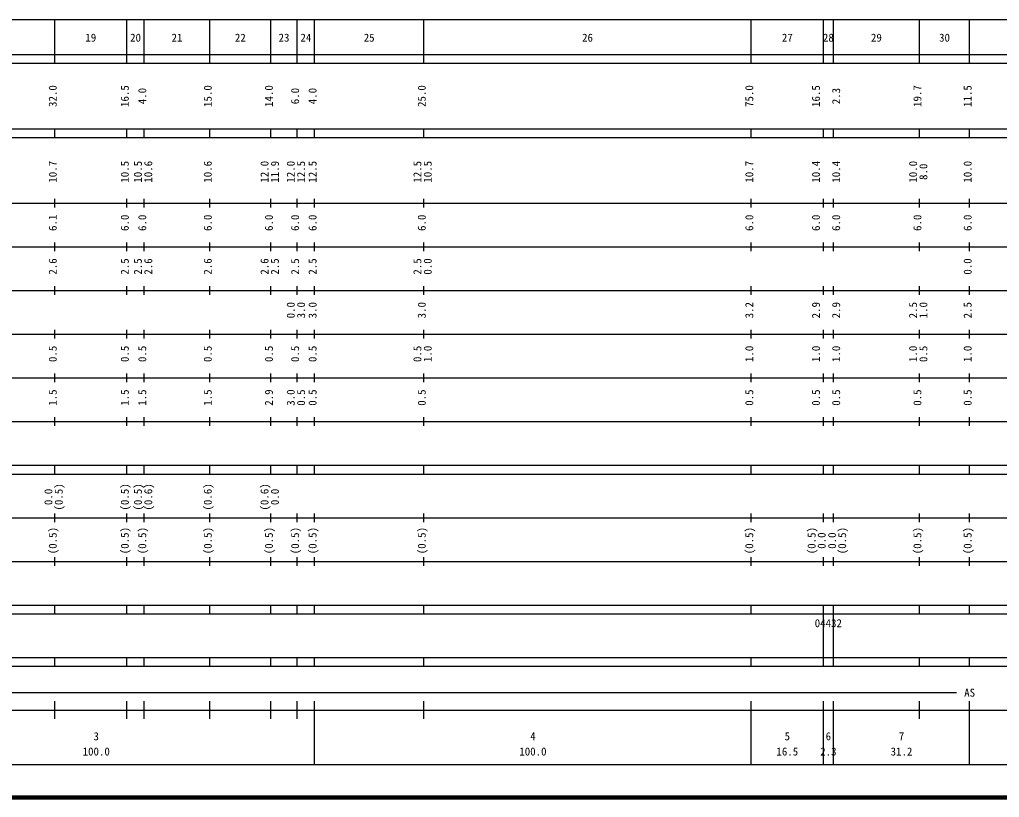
# Model space of a CAD drawing. Units: millimetres on the paper, enlarged 1000 times. Extents: x 40000 to 680000, y 20000 to 380000.
# Drawn here: x 300452 to 524817, y 20000 to 198000 of the extents above; entities that cross this region are included whole.
import ezdxf
from ezdxf.enums import TextEntityAlignment as Align

# ---------------------------------------------------------------- set-up
doc = ezdxf.new("R2010")
doc.units = ezdxf.units.MM
doc.header["$LTSCALE"] = 1000
doc.layers.add('M-TTL', color=2, linetype='Continuous', lineweight=140)
doc.layers.add('M-TTL-BAND', color=7, linetype='Continuous', lineweight=25)
doc.styles.add('ＭＳ ゴシック', font='')
doc.styles.get('ＭＳ ゴシック').set_extended_font_data('MS Gothic')

msp = doc.modelspace()

# ---------------------------------------------------------------- linework, layer by layer
at = {"layer": 'M-TTL'}
msp.add_line((40000, 20000), (680000, 20000), dxfattribs=at)
at = {"layer": 'M-TTL-BAND'}
for p, q in [((68000, 198000), (579000, 198000)), ((308500, 188000), (308500, 198000)), ((325000, 188000), (325000, 198000)), ((329000, 188000), (329000, 198000)), ((344000, 188000), (344000, 198000)), ((358000, 188000), (358000, 198000)), ((364000, 188000), (364000, 198000)), ((368000, 188000), (368000, 198000)), ((393000, 188000), (393000, 198000)), ((468000, 188000), (468000, 198000)), ((484500, 188000), (484500, 198000)), ((486800, 188000), (486800, 198000)), ((506500, 188000), (506500, 198000)), ((518000, 188000), (518000, 198000)), ((40000, 190000), (579000, 190000)), ((40000, 188000), (579000, 188000)), ((40000, 173000), (579000, 173000)), ((308500, 171000), (308500, 173000)), ((325000, 171000), (325000, 173000)), ((329000, 171000), (329000, 173000)), ((344000, 171000), (344000, 173000)), ((358000, 171000), (358000, 173000)), ((364000, 171000), (364000, 173000)), ((368000, 171000), (368000, 173000)), ((393000, 171000), (393000, 173000)), ((468000, 171000), (468000, 173000)), ((484500, 171000), (484500, 173000)), ((486800, 171000), (486800, 173000)), ((506500, 171000), (506500, 173000)), ((518000, 171000), (518000, 173000)), ((40000, 171000), (579000, 171000)), ((40000, 156000), (579000, 156000)), ((308500, 155000), (308500, 157000)), ((325000, 155000), (325000, 157000)), ((329000, 155000), (329000, 157000)), ((344000, 155000), (344000, 157000)), ((358000, 155000), (358000, 157000)), ((364000, 155000), (364000, 157000)), ((368000, 155000), (368000, 157000)), ((393000, 155000), (393000, 157000)), ((468000, 155000), (468000, 157000)), ((484500, 155000), (484500, 157000)), ((486800, 155000), (486800, 157000)), ((506500, 155000), (506500, 157000)), ((518000, 155000), (518000, 157000)), ((46000, 146000), (579000, 146000)), ((308500, 145000), (308500, 147000)), ((325000, 145000), (325000, 147000)), ((329000, 145000), (329000, 147000)), ((344000, 145000), (344000, 147000)), ((358000, 145000), (358000, 147000)), ((364000, 145000), (364000, 147000)), ((368000, 145000), (368000, 147000)), ((393000, 145000), (393000, 147000)), ((468000, 145000), (468000, 147000)), ((484500, 145000), (484500, 147000)), ((486800, 145000), (486800, 147000)), ((506500, 145000), (506500, 147000)), ((518000, 145000), (518000, 147000)), ((308500, 135000), (308500, 137000)), ((325000, 135000), (325000, 137000)), ((329000, 135000), (329000, 137000)), ((344000, 135000), (344000, 137000)), ((358000, 135000), (358000, 137000)), ((364000, 135000), (364000, 137000)), ((368000, 135000), (368000, 137000)), ((393000, 135000), (393000, 137000)), ((468000, 135000), (468000, 137000)), ((484500, 135000), (484500, 137000)), ((486800, 135000), (486800, 137000)), ((506500, 135000), (506500, 137000)), ((518000, 135000), (518000, 137000)), ((52000, 136000), (579000, 136000)), ((46000, 126000), (579000, 126000)), ((308500, 125000), (308500, 127000)), ((325000, 125000), (325000, 127000)), ((329000, 125000), (329000, 127000)), ((344000, 125000), (344000, 127000)), ((358000, 125000), (358000, 127000)), ((364000, 125000), (364000, 127000)), ((368000, 125000), (368000, 127000)), ((393000, 125000), (393000, 127000)), ((468000, 125000), (468000, 127000)), ((484500, 125000), (484500, 127000)), ((486800, 125000), (486800, 127000)), ((506500, 125000), (506500, 127000)), ((518000, 125000), (518000, 127000)), ((308500, 115000), (308500, 117000)), ((325000, 115000), (325000, 117000)), ((329000, 115000), (329000, 117000)), ((344000, 115000), (344000, 117000)), ((358000, 115000), (358000, 117000)), ((364000, 115000), (364000, 117000)), ((368000, 115000), (368000, 117000)), ((393000, 115000), (393000, 117000)), ((468000, 115000), (468000, 117000)), ((484500, 115000), (484500, 117000)), ((486800, 115000), (486800, 117000)), ((506500, 115000), (506500, 117000)), ((518000, 115000), (518000, 117000)), ((52000, 116000), (579000, 116000)), ((46000, 106000), (579000, 106000)), ((308500, 105000), (308500, 107000)), ((325000, 105000), (325000, 107000)), ((329000, 105000), (329000, 107000)), ((344000, 105000), (344000, 107000)), ((358000, 105000), (358000, 107000)), ((364000, 105000), (364000, 107000)), ((368000, 105000), (368000, 107000)), ((393000, 105000), (393000, 107000)), ((468000, 105000), (468000, 107000)), ((484500, 105000), (484500, 107000)), ((486800, 105000), (486800, 107000)), ((506500, 105000), (506500, 107000)), ((518000, 105000), (518000, 107000)), ((40000, 96000), (579000, 96000)), ((308500, 94000), (308500, 96000)), ((325000, 94000), (325000, 96000)), ((329000, 94000), (329000, 96000)), ((344000, 94000), (344000, 96000)), ((358000, 94000), (358000, 96000)), ((364000, 94000), (364000, 96000)), ((368000, 94000), (368000, 96000)), ((393000, 94000), (393000, 96000)), ((468000, 94000), (468000, 96000)), ((484500, 94000), (484500, 96000)), ((486800, 94000), (486800, 96000)), ((506500, 94000), (506500, 96000)), ((518000, 94000), (518000, 96000)), ((40000, 94000), (579000, 94000)), ((49000, 84000), (579000, 84000)), ((308500, 83000), (308500, 85000)), ((325000, 83000), (325000, 85000)), ((329000, 83000), (329000, 85000)), ((344000, 83000), (344000, 85000)), ((358000, 83000), (358000, 85000)), ((364000, 83000), (364000, 85000)), ((368000, 83000), (368000, 85000)), ((393000, 83000), (393000, 85000)), ((468000, 83000), (468000, 85000)), ((484500, 83000), (484500, 85000)), ((486800, 83000), (486800, 85000)), ((506500, 83000), (506500, 85000)), ((518000, 83000), (518000, 85000)), ((308500, 73000), (308500, 75000)), ((325000, 73000), (325000, 75000)), ((329000, 73000), (329000, 75000)), ((344000, 73000), (344000, 75000)), ((358000, 73000), (358000, 75000)), ((364000, 73000), (364000, 75000)), ((368000, 73000), (368000, 75000)), ((393000, 73000), (393000, 75000)), ((468000, 73000), (468000, 75000)), ((484500, 73000), (484500, 75000)), ((486800, 73000), (486800, 75000)), ((506500, 73000), (506500, 75000)), ((518000, 73000), (518000, 75000)), ((40000, 74000), (579000, 74000)), ((40000, 64000), (579000, 64000)), ((308500, 62000), (308500, 64000)), ((325000, 62000), (325000, 64000)), ((329000, 62000), (329000, 64000)), ((344000, 62000), (344000, 64000)), ((358000, 62000), (358000, 64000)), ((364000, 62000), (364000, 64000)), ((368000, 62000), (368000, 64000)), ((393000, 62000), (393000, 64000)), ((468000, 62000), (468000, 64000)), ((484500, 62000), (484500, 64000)), ((486800, 62000), (486800, 64000)), ((506500, 62000), (506500, 64000)), ((518000, 62000), (518000, 64000)), ((40000, 62000), (579000, 62000)), ((484500, 52000), (484500, 62000)), ((486800, 52000), (486800, 62000)), ((40000, 52000), (579000, 52000)), ((308500, 50000), (308500, 52000)), ((325000, 50000), (325000, 52000)), ((329000, 50000), (329000, 52000)), ((344000, 50000), (344000, 52000)), ((358000, 50000), (358000, 52000)), ((364000, 50000), (364000, 52000)), ((368000, 50000), (368000, 52000)), ((393000, 50000), (393000, 52000)), ((468000, 50000), (468000, 52000)), ((484500, 50000), (484500, 52000)), ((486800, 50000), (486800, 52000)), ((506500, 50000), (506500, 52000)), ((518000, 50000), (518000, 52000)), ((40000, 50000), (579000, 50000)), ((71000, 44000), (515000, 44000)), ((308500, 38000), (308500, 42000)), ((325000, 38000), (325000, 42000)), ((329000, 38000), (329000, 42000)), ((344000, 38000), (344000, 42000)), ((358000, 38000), (358000, 42000)), ((364000, 38000), (364000, 42000)), ((368000, 27500), (368000, 42000)), ((393000, 38000), (393000, 42000)), ((468000, 27500), (468000, 42000)), ((484500, 27500), (484500, 42000)), ((486800, 27500), (486800, 42000)), ((506500, 38000), (506500, 42000)), ((518000, 27500), (518000, 42000)), ((40000, 40000), (579000, 40000)), ((68000, 27500), (579000, 27500))]:
    msp.add_line(p, q, dxfattribs=at)

# ---------------------------------------------------------------- texts
at = {"layer": 'M-TTL-BAND', "style": 'ＭＳ ゴシック'}
for s, p in [('19', (316750, 192405)), ('20', (327000, 192405)), ('21', (336500, 192405)), ('22', (351000, 192405)), ('23', (361000, 192405)), ('24', (366000, 192405)), ('25', (380500, 192405)), ('26', (430500, 192405)), ('27', (476250, 192405)), ('28', (485650, 192405)), ('29', (496650, 192405)), ('30', (512250, 192405)), ('AS', (518000, 42500)), ('3', (318000, 32523)), ('4', (418000, 32523)), ('5', (476250, 32523)), ('6', (485650, 32523)), ('7', (502400, 32523)), ('100.0', (318000, 29033)), ('100.0', (418000, 29033)), ('16.5', (476250, 29033)), ('2.3', (485650, 29033)), ('31.2', (502400, 29033))]:
    msp.add_text(s, height=1833, dxfattribs=at).set_placement(p, align=Align.BOTTOM_CENTER)
for s, p in [('32.0', (309500, 180500)), ('16.5', (326000, 180500)), ('4.0', (330000, 180500)), ('15.0', (345000, 180500)), ('14.0', (359000, 180500)), ('6.0', (365000, 180500)), ('4.0', (369000, 180500)), ('25.0', (394000, 180500)), ('75.0', (469000, 180500)), ('16.5', (484269, 180500)), ('2.3', (488894, 180500)), ('19.7', (507500, 180500)), ('11.5', (519000, 180500)), ('10.7', (309500, 163174)), ('10.5', (326000, 163174)), ('10.5', (329000, 163174)), ('10.6', (331370, 163174)), ('10.6', (345000, 163174)), ('12.0', (358000, 163174)), ('11.9', (360370, 163174)), ('12.0', (364000, 163174)), ('12.5', (366370, 163174)), ('12.5', (369000, 163174)), ('12.5', (393000, 163174)), ('10.5', (395370, 163174)), ('10.7', (469000, 163174)), ('10.4', (484269, 163174)), ('10.4', (488894, 163174)), ('10.0', (506500, 163174)), ('8.0', (508870, 163174)), ('10.0', (519000, 163174)), ('6.1', (309500, 151500)), ('6.0', (326000, 151500)), ('6.0', (330000, 151500)), ('6.0', (345000, 151500)), ('6.0', (359000, 151500)), ('6.0', (365000, 151500)), ('6.0', (369000, 151500)), ('6.0', (394000, 151500)), ('6.0', (469000, 151500)), ('6.0', (484269, 151500)), ('6.0', (488894, 151500)), ('6.0', (507500, 151500)), ('6.0', (519000, 151500)), ('2.6', (309500, 141500)), ('2.5', (326000, 141500)), ('2.5', (329000, 141500)), ('2.6', (331370, 141500)), ('2.6', (345000, 141500)), ('2.6', (358000, 141500)), ('2.5', (360370, 141500)), ('2.5', (365000, 141500)), ('2.5', (369000, 141500)), ('2.5', (393000, 141500)), ('0.0', (395370, 141500)), ('0.0', (519000, 141500)), ('0.0', (364000, 131500)), ('3.0', (366370, 131500)), ('3.0', (369000, 131500)), ('3.0', (394000, 131500)), ('3.2', (469000, 131500)), ('2.9', (484269, 131500)), ('2.9', (488894, 131500)), ('2.5', (506500, 131500)), ('1.0', (508870, 131500)), ('2.5', (519000, 131500)), ('0.5', (309500, 121500)), ('0.5', (326000, 121500)), ('0.5', (330000, 121500)), ('0.5', (345000, 121500)), ('0.5', (359000, 121500)), ('0.5', (365000, 121500)), ('0.5', (369000, 121500)), ('0.5', (393000, 121500)), ('1.0', (395370, 121500)), ('1.0', (469000, 121500)), ('1.0', (484269, 121500)), ('1.0', (488894, 121500)), ('1.0', (506500, 121500)), ('0.5', (508870, 121500)), ('1.0', (519000, 121500)), ('1.5', (309500, 111500)), ('1.5', (326000, 111500)), ('1.5', (330000, 111500)), ('1.5', (345000, 111500)), ('2.9', (359000, 111500)), ('3.0', (364000, 111500)), ('0.5', (366370, 111500)), ('0.5', (369000, 111500)), ('0.5', (394000, 111500)), ('0.5', (469000, 111500)), ('0.5', (484269, 111500)), ('0.5', (488894, 111500)), ('0.5', (507500, 111500)), ('0.5', (519000, 111500)), ('0.0', (308500, 88764)), ('(0.5)', (310870, 88764)), ('(0.5)', (326000, 88764)), ('(0.5)', (329000, 88764)), ('(0.6)', (331370, 88764)), ('(0.6)', (345000, 88764)), ('(0.6)', (358000, 88764)), ('0.0', (360370, 88764)), ('(0.5)', (309500, 78764)), ('(0.5)', (326000, 78764)), ('(0.5)', (330000, 78764)), ('(0.5)', (345000, 78764)), ('(0.5)', (359000, 78764)), ('(0.5)', (365000, 78764)), ('(0.5)', (369000, 78764)), ('(0.5)', (394000, 78764)), ('(0.5)', (469000, 78764)), ('(0.5)', (483269, 78764)), ('(0.5)', (490264, 78764)), ('(0.5)', (507500, 78764)), ('(0.5)', (519000, 78764)), ('0.0', (485569, 78764)), ('0.0', (487964, 78764))]:
    msp.add_text(s, height=1833, rotation=90, dxfattribs=at).set_placement(p, align=Align.BOTTOM_CENTER)
msp.add_text('04432', height=1833, dxfattribs=at).set_placement((482525, 58405), align=Align.BOTTOM_LEFT)

doc.saveas('drawing.dxf')
